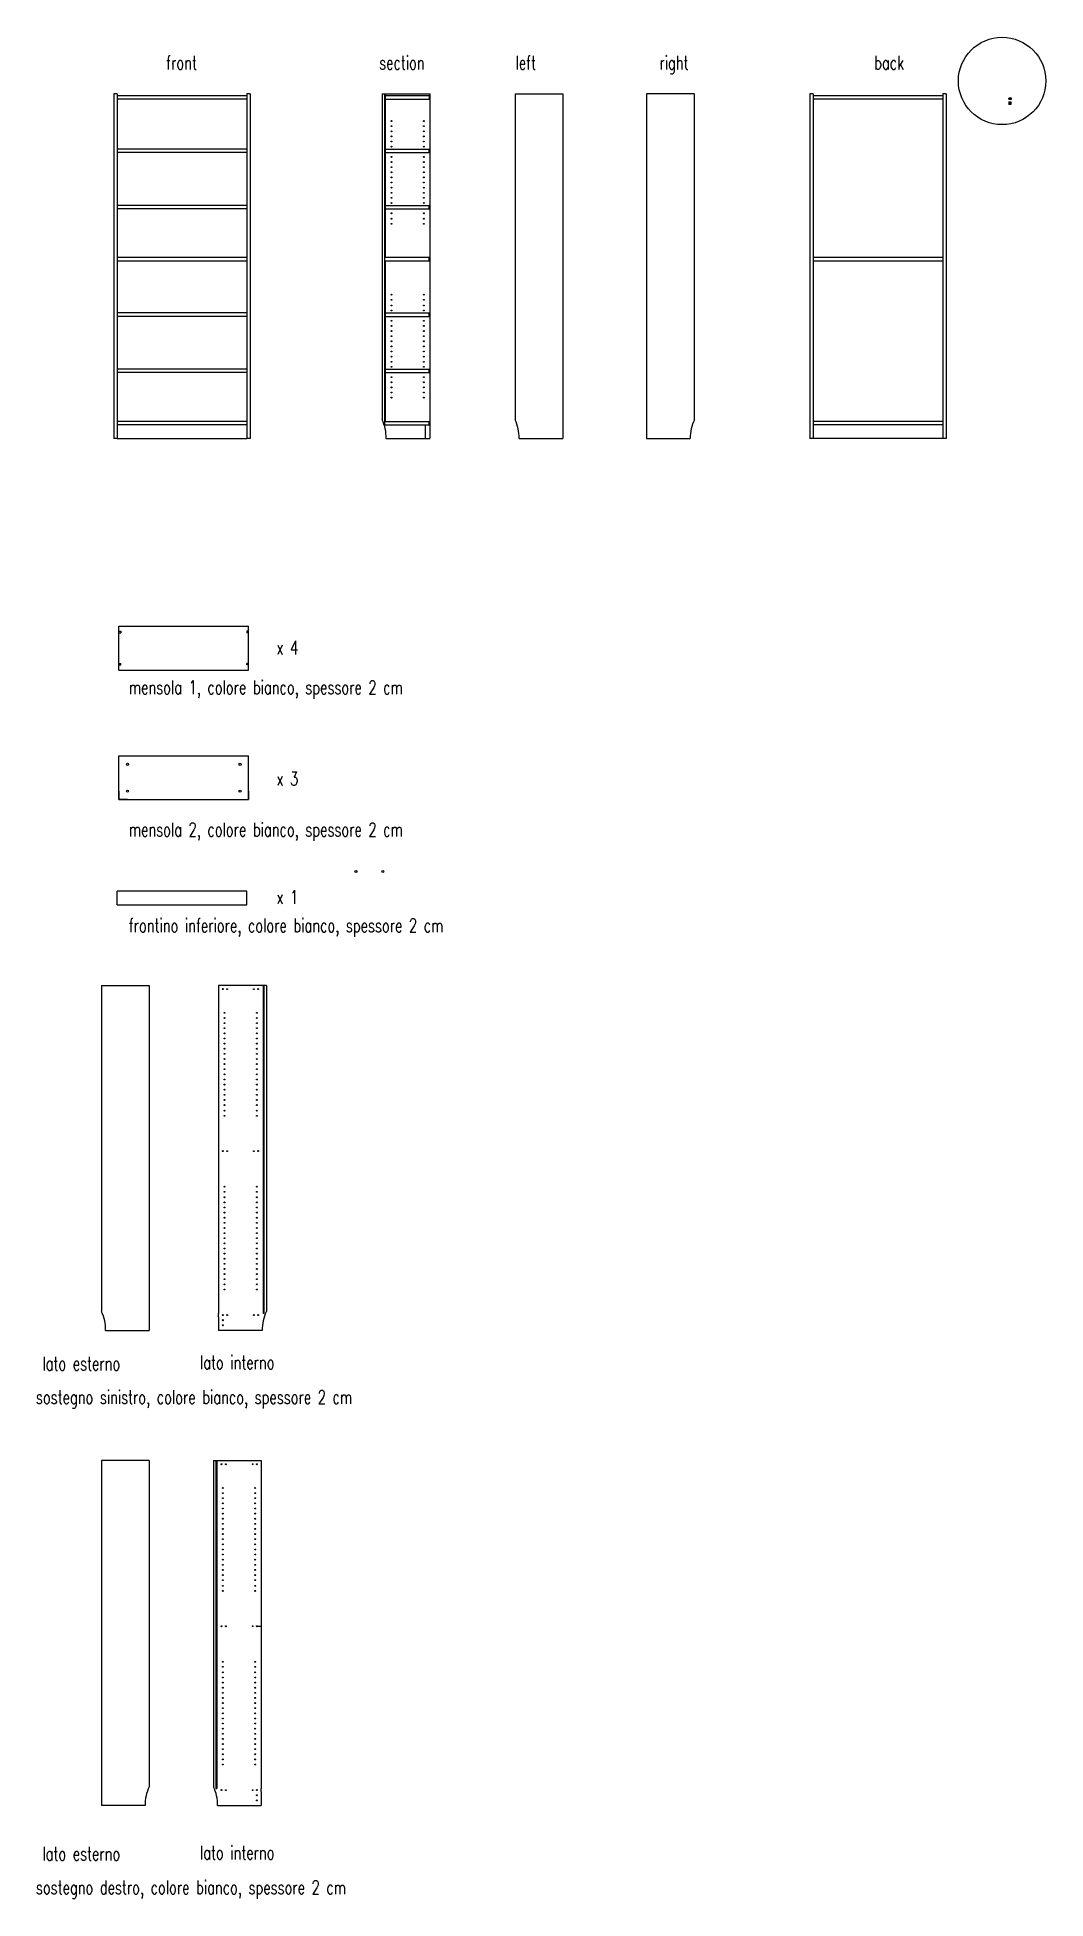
# Model space of a CAD drawing. Header units: inches. Extents: x 280 to 871, y 65 to 1156.
import ezdxf

# ---------------------------------------------------------------- set-up
doc = ezdxf.new("R2010")
doc.units = ezdxf.units.IN
doc.header["$MEASUREMENT"] = 0
doc.linetypes.add('CONTINUA', pattern=[0])
doc.layers.add('PGF-ARREDO', color=73, linetype='Continuous')
doc.layers.add('TESTI', color=8, linetype='Continuous')
doc.styles.add('dim', font='romans.shx', dxfattribs={"width": 0.7})

msp = doc.modelspace()

# ---------------------------------------------------------------- linework, layer by layer
at = {"layer": 'PGF-ARREDO', "color": 7, "linetype": 'CONTINUA', "ltscale": 0.1}
for p, q in [((325, 1122.8), (325, 920.8)), ((327, 1122.8), (325, 1122.8)), ((327, 1122.8), (327, 920.8)), ((327, 1121.8), (403, 1121.8)), ((327, 1119.8), (403, 1119.8)), ((403, 1122.8), (403, 920.8)), ((405, 1122.8), (403, 1122.8)), ((405, 1122.8), (405, 930.8)), ((482.2, 1122.8), (510.2, 1122.8)), ((482.2, 1122.8), (482.2, 931.8)), ((483.7, 1122.8), (483.7, 928.8)), ((484.1, 1122.8), (484.1, 1119.6)), ((484.1, 1121.8), (509.8, 1121.8)), ((484.1, 1119.6), (484.1, 1026.8)), ((484.1, 1119.6), (509.8, 1119.6)), ((509.8, 1121.8), (509.8, 1119.6)), ((510.2, 1122.8), (510.2, 920.8)), ((560.1, 1122.8), (588.1, 1122.8)), ((560.1, 1122.8), (560.1, 931.8)), ((588.1, 1122.8), (588.1, 920.8)), ((665.1, 1122.8), (637.1, 1122.8)), ((637.1, 1122.8), (637.1, 920.8)), ((665.1, 1122.8), (665.1, 931.8)), ((732.8, 1122.8), (732.8, 920.8)), ((734.8, 1122.8), (732.8, 1122.8)), ((734.8, 1122.8), (734.8, 921)), ((734.8, 1121.8), (810.8, 1121.8)), ((734.8, 1119.8), (810.8, 1119.8)), ((810.8, 1122.8), (810.8, 920.8)), ((812.8, 1122.8), (810.8, 1122.8)), ((812.8, 1122.8), (812.8, 930.8)), ((849.4, 1119.7), (849.4, 1120.1)), ((849.4, 1118), (850.7, 1118)), ((849.4, 1118), (849.4, 1116.5)), ((850.7, 1116.5), (849.4, 1116.5)), ((850.1, 1120.2), (849.5, 1120.2)), ((849.5, 1119.7), (850.1, 1119.7)), ((849.5, 1118), (849.5, 1117.2)), ((849.5, 1117.9), (850, 1117.9)), ((850, 1117.3), (849.5, 1117.3)), ((850, 1117.2), (849.5, 1117.2)), ((850, 1117.2), (849.5, 1117.2)), ((849.5, 1117.2), (849.5, 1116.5)), ((850, 1117.1), (849.5, 1117.1)), ((850, 1116.5), (849.5, 1116.5)), ((850, 1117.3), (850, 1117.9)), ((850, 1117.1), (850, 1116.5)), ((850.2, 1120.3), (850.1, 1120.3)), ((850.1, 1119.6), (850.1, 1120.3)), ((850.1, 1119.6), (850.2, 1119.6)), ((850.1, 1117.3), (850.1, 1118)), ((850.1, 1117.4), (850.1, 1116.5)), ((850.1, 1117.2), (850.1, 1116.5)), ((850.2, 1119.6), (850.2, 1120.3)), ((850.9, 1120.2), (850.2, 1120.2)), ((850.2, 1119.7), (850.9, 1119.7)), ((850.3, 1117.6), (850.3, 1117.6)), ((850.5, 1117.4), (850.5, 1116.5)), ((850.7, 1118), (850.7, 1116.5)), ((850.9, 1119.7), (850.9, 1120.1)), ((403, 1090.4), (327, 1090.4)), ((403, 1088.4), (327, 1088.4)), ((484.1, 1090.4), (509.8, 1090.4)), ((484.1, 1088.4), (509.8, 1088.4)), ((509.8, 1088.4), (509.8, 1090.4)), ((403, 1057.4), (327, 1057.4)), ((403, 1055.4), (327, 1055.4)), ((484.1, 1057.4), (509.8, 1057.4)), ((484.1, 1055.4), (509.8, 1055.4)), ((509.8, 1055.4), (509.8, 1057.4)), ((403, 1026.8), (327, 1026.8)), ((509.8, 1026.8), (483.7, 1026.8)), ((509.8, 1024.8), (509.8, 1026.8)), ((810.8, 1026.8), (734.8, 1026.8)), ((403, 1024.8), (327, 1024.8)), ((509.8, 1024.8), (483.7, 1024.8)), ((484.1, 1024.8), (484.1, 930.8)), ((810.8, 1024.8), (734.8, 1024.8)), ((403, 994.4), (327, 994.4)), ((403, 992.4), (327, 992.4)), ((484.1, 994.4), (509.8, 994.4)), ((484.1, 992.4), (509.8, 992.4)), ((509.8, 992.4), (509.8, 994.4)), ((403, 961.5), (327, 961.5)), ((484.1, 961.5), (509.8, 961.5)), ((509.8, 959.5), (509.8, 961.5)), ((403, 959.5), (327, 959.5)), ((484.1, 959.5), (509.8, 959.5)), ((484.1, 959.5), (509.8, 959.5)), ((403, 930.8), (327, 930.8)), ((403, 928.8), (327, 928.8)), ((405, 930.8), (405, 920.8)), ((483.7, 930.8), (509.8, 930.8)), ((483.7, 928.8), (509.8, 928.8)), ((507.7, 920.8), (507.7, 928.8)), ((509.8, 928.8), (509.8, 930.8)), ((810.8, 930.8), (734.8, 930.8)), ((810.8, 928.8), (734.8, 928.8)), ((812.8, 930.8), (812.8, 920.8)), ((327, 920.8), (325, 920.8)), ((327, 920.8), (403, 920.8)), ((405, 920.8), (403, 920.8)), ((484.6, 920.8), (510.2, 920.8)), ((562.5, 920.8), (588.1, 920.8)), ((637.1, 920.8), (662.8, 920.8)), ((812.8, 920.8), (732.8, 920.8)), ((328, 785.2), (328, 810.9)), ((328, 810.9), (404, 810.9)), ((328, 807.9), (329.1, 807.9)), ((328, 807.1), (329.1, 807.1)), ((329.1, 807.9), (329.1, 807.1)), ((402.9, 807.9), (402.9, 807.1)), ((404, 807.9), (402.9, 807.9)), ((404, 807.1), (402.9, 807.1)), ((404, 785.2), (404, 810.9)), ((328, 789), (329.1, 789)), ((328, 788.2), (329.1, 788.2)), ((328, 785.2), (404, 785.2)), ((329.1, 788.2), (329.1, 789)), ((402.9, 788.2), (402.9, 789)), ((404, 789), (402.9, 789)), ((404, 788.2), (402.9, 788.2)), ((404, 785.2), (404, 788.2)), ((328, 709.3), (328, 735)), ((328, 735), (404, 735)), ((328, 730), (328, 735)), ((328, 735), (333, 735)), ((404, 709.3), (404, 735)), ((328, 714.3), (328, 709.3)), ((328, 709.3), (404, 709.3)), ((333, 709.3), (328, 709.3)), ((399, 709.3), (404, 709.3)), ((404, 714.3), (404, 709.3)), ((404, 709.3), (404, 712.3)), ((403, 655.6), (327, 655.6)), ((327, 647.6), (327, 655.6)), ((403, 647.6), (403, 655.6)), ((327, 647.6), (403, 647.6)), ((317.8, 600.4), (345.8, 600.4)), ((317.8, 600.4), (317.8, 409.4)), ((345.8, 600.4), (345.8, 398.4)), ((414.4, 600.4), (386.4, 600.4)), ((386.4, 600.4), (386.4, 408.4)), ((412.5, 600.4), (412.5, 408.4)), ((412.5, 600.4), (412.5, 597.2)), ((412.9, 600.4), (412.9, 408.4)), ((414.4, 600.4), (414.4, 409.4)), ((386.4, 406.4), (386.4, 408.4)), ((386.4, 406.4), (386.4, 398.4)), ((412.9, 408.4), (412.5, 408.4)), ((320.2, 398.4), (345.8, 398.4)), ((412, 398.4), (386.4, 398.4)), ((345.8, 322.1), (317.8, 322.1)), ((317.8, 322.1), (317.8, 120.1)), ((345.8, 322.1), (345.8, 131.1)), ((383.4, 322.1), (411.4, 322.1)), ((383.4, 322.1), (383.4, 131.1)), ((384.9, 322.1), (384.9, 130.1)), ((385.3, 322.1), (385.3, 130.1)), ((385.3, 322.1), (385.3, 318.9)), ((411.4, 322.1), (411.4, 130.1)), ((408.9, 225.1), (411.4, 225.1)), ((343.5, 120.1), (317.8, 120.1)), ((384.9, 130.1), (385.3, 130.1)), ((385.8, 120.1), (411.4, 120.1)), ((411.4, 128.1), (411.4, 130.1)), ((411.4, 128.1), (411.4, 120.1))]:
    msp.add_line(p, q, dxfattribs=at)
for centre, radius in [((845.5, 1130.3), 25.6), ((487.7, 1106.8), 0.25), ((487.7, 1103.8), 0.25), ((506.7, 1106.8), 0.25), ((506.7, 1103.8), 0.25), ((487.7, 1100.8), 0.25), ((487.7, 1097.8), 0.25), ((487.7, 1094.8), 0.25), ((487.7, 1091.8), 0.25), ((506.7, 1100.8), 0.25), ((506.7, 1097.8), 0.25), ((506.7, 1094.8), 0.25), ((506.7, 1091.8), 0.25), ((487.7, 1085.8), 0.25), ((487.7, 1082.8), 0.25), ((487.7, 1079.8), 0.25), ((506.7, 1085.8), 0.25), ((506.7, 1082.8), 0.25), ((506.7, 1079.8), 0.25), ((487.7, 1076.8), 0.25), ((487.7, 1073.8), 0.25), ((487.7, 1070.8), 0.25), ((506.7, 1076.8), 0.25), ((506.7, 1073.8), 0.25), ((506.7, 1070.8), 0.25), ((487.7, 1067.8), 0.25), ((487.7, 1064.8), 0.25), ((487.7, 1061.8), 0.25), ((487.7, 1058.8), 0.25), ((506.7, 1067.8), 0.25), ((506.7, 1064.8), 0.25), ((506.7, 1061.8), 0.25), ((506.7, 1058.8), 0.25), ((487.7, 1052.8), 0.25), ((487.7, 1049.6), 0.25), ((487.7, 1046.6), 0.25), ((506.7, 1052.8), 0.25), ((506.7, 1049.6), 0.25), ((506.7, 1046.6), 0.25), ((487.7, 1005.1), 0.25), ((506.7, 1005.1), 0.25), ((487.7, 1002.1), 0.25), ((487.7, 998.8), 0.25), ((487.7, 995.8), 0.25), ((506.7, 1002.1), 0.25), ((506.7, 998.8), 0.25), ((506.7, 995.8), 0.25), ((487.7, 989.8), 0.25), ((487.7, 986.8), 0.25), ((487.7, 983.8), 0.25), ((506.7, 989.8), 0.25), ((506.7, 986.8), 0.25), ((506.7, 983.8), 0.25), ((487.7, 980.8), 0.25), ((487.7, 977.8), 0.25), ((487.7, 974.8), 0.25), ((487.7, 971.8), 0.25), ((506.7, 980.8), 0.25), ((506.7, 977.8), 0.25), ((506.7, 974.8), 0.25), ((506.7, 971.8), 0.25), ((487.7, 968.8), 0.25), ((487.7, 965.8), 0.25), ((487.7, 962.8), 0.25), ((506.7, 968.8), 0.25), ((506.7, 965.8), 0.25), ((506.7, 962.8), 0.25), ((487.7, 956.8), 0.25), ((487.7, 953.8), 0.25), ((487.7, 950.8), 0.25), ((506.7, 956.8), 0.25), ((506.7, 953.8), 0.25), ((506.7, 950.8), 0.25), ((487.7, 947.8), 0.25), ((487.7, 944.8), 0.25), ((506.7, 947.8), 0.25), ((506.7, 944.8), 0.25), ((333, 730), 0.6), ((399, 730), 0.6), ((333, 714.3), 0.6), ((399, 714.3), 0.6), ((466.9, 667.2), 0.6), ((482.6, 667.2), 0.6), ((388.9, 598.3), 0.3), ((391.4, 598.3), 0.25), ((407.1, 598.3), 0.25), ((409.6, 598.3), 0.3), ((389.9, 584.4), 0.25), ((389.9, 581.4), 0.25), ((389.9, 578.4), 0.25), ((408.9, 584.4), 0.25), ((408.9, 581.4), 0.25), ((408.9, 578.4), 0.25), ((389.9, 575.4), 0.25), ((389.9, 572.4), 0.25), ((389.9, 569.4), 0.25), ((408.9, 575.4), 0.25), ((408.9, 572.4), 0.25), ((408.9, 569.4), 0.25), ((389.9, 566.4), 0.25), ((389.9, 563.4), 0.25), ((389.9, 560.4), 0.25), ((389.9, 557.4), 0.25), ((408.9, 566.4), 0.25), ((408.9, 563.4), 0.25), ((408.9, 560.4), 0.25), ((408.9, 557.4), 0.25), ((389.9, 554.4), 0.25), ((389.9, 551.4), 0.25), ((389.9, 548.4), 0.25), ((389.9, 545.4), 0.25), ((408.9, 554.4), 0.25), ((408.9, 551.4), 0.25), ((408.9, 548.4), 0.25), ((408.9, 545.4), 0.25), ((389.9, 542.4), 0.25), ((389.9, 539.4), 0.25), ((389.9, 536.4), 0.25), ((408.9, 542.4), 0.25), ((408.9, 539.4), 0.25), ((408.9, 536.4), 0.25), ((389.9, 533.4), 0.25), ((389.9, 530.4), 0.25), ((389.9, 527.1), 0.25), ((389.9, 524.1), 0.25), ((408.9, 533.4), 0.25), ((408.9, 530.4), 0.25), ((408.9, 527.1), 0.25), ((408.9, 524.1), 0.25), ((388.9, 503.4), 0.3), ((391.4, 503.4), 0.25), ((407.1, 503.4), 0.25), ((409.6, 503.4), 0.3), ((389.9, 482.6), 0.25), ((389.9, 479.6), 0.25), ((408.9, 482.6), 0.25), ((408.9, 479.6), 0.25), ((389.9, 476.4), 0.25), ((389.9, 473.4), 0.25), ((389.9, 470.4), 0.25), ((408.9, 476.4), 0.25), ((408.9, 473.4), 0.25), ((408.9, 470.4), 0.25), ((389.9, 467.4), 0.25), ((389.9, 464.4), 0.25), ((389.9, 461.4), 0.25), ((389.9, 458.4), 0.25), ((408.9, 467.4), 0.25), ((408.9, 464.4), 0.25), ((408.9, 461.4), 0.25), ((408.9, 458.4), 0.25), ((389.9, 455.4), 0.25), ((389.9, 452.4), 0.25), ((389.9, 449.4), 0.25), ((408.9, 455.4), 0.25), ((408.9, 452.4), 0.25), ((408.9, 449.4), 0.25), ((389.9, 446.4), 0.25), ((389.9, 443.4), 0.25), ((389.9, 440.4), 0.25), ((389.9, 437.4), 0.25), ((408.9, 446.4), 0.25), ((408.9, 443.4), 0.25), ((408.9, 440.4), 0.25), ((408.9, 437.4), 0.25), ((389.9, 434.4), 0.25), ((389.9, 431.4), 0.25), ((389.9, 428.4), 0.25), ((389.9, 425.4), 0.25), ((408.9, 434.4), 0.25), ((408.9, 431.4), 0.25), ((408.9, 428.4), 0.25), ((408.9, 425.4), 0.25), ((389.9, 422.4), 0.25), ((408.9, 422.4), 0.25), ((388.9, 407.4), 0.3), ((388.9, 404.4), 0.3), ((391.4, 407.4), 0.25), ((407.1, 407.4), 0.25), ((409.6, 407.4), 0.3), ((388.9, 401.4), 0.3), ((388.2, 320), 0.3), ((390.7, 320), 0.25), ((406.4, 320), 0.25), ((408.9, 320), 0.3), ((388.9, 306.1), 0.25), ((407.9, 306.1), 0.25), ((388.9, 303.1), 0.25), ((388.9, 300.1), 0.25), ((388.9, 297.1), 0.25), ((407.9, 303.1), 0.25), ((407.9, 300.1), 0.25), ((407.9, 297.1), 0.25), ((388.9, 294.1), 0.25), ((388.9, 291.1), 0.25), ((388.9, 288.1), 0.25), ((388.9, 285.1), 0.25), ((407.9, 294.1), 0.25), ((407.9, 291.1), 0.25), ((407.9, 288.1), 0.25), ((407.9, 285.1), 0.25), ((388.9, 282.1), 0.25), ((388.9, 279.1), 0.25), ((388.9, 276.1), 0.25), ((388.9, 273.1), 0.25), ((407.9, 282.1), 0.25), ((407.9, 279.1), 0.25), ((407.9, 276.1), 0.25), ((407.9, 273.1), 0.25), ((388.9, 270.1), 0.25), ((388.9, 267.1), 0.25), ((388.9, 264.1), 0.25), ((407.9, 270.1), 0.25), ((407.9, 267.1), 0.25), ((407.9, 264.1), 0.25), ((388.9, 261.1), 0.25), ((388.9, 258.1), 0.25), ((388.9, 255.1), 0.25), ((388.9, 252.1), 0.25), ((407.9, 261.1), 0.25), ((407.9, 258.1), 0.25), ((407.9, 255.1), 0.25), ((407.9, 252.1), 0.25), ((388.9, 248.8), 0.25), ((388.9, 245.8), 0.25), ((407.9, 248.8), 0.25), ((407.9, 245.8), 0.25), ((388.2, 225.1), 0.3), ((390.7, 225.1), 0.25), ((406.4, 225.1), 0.25), ((408.9, 225.1), 0.3), ((388.9, 204.3), 0.25), ((388.9, 201.3), 0.25), ((388.9, 198.1), 0.25), ((407.9, 204.3), 0.25), ((407.9, 201.3), 0.25), ((407.9, 198.1), 0.25), ((388.9, 195.1), 0.25), ((388.9, 192.1), 0.25), ((388.9, 189.1), 0.25), ((388.9, 186.1), 0.25), ((407.9, 195.1), 0.25), ((407.9, 192.1), 0.25), ((407.9, 189.1), 0.25), ((407.9, 186.1), 0.25), ((388.9, 183.1), 0.25), ((388.9, 180.1), 0.25), ((388.9, 177.1), 0.25), ((407.9, 183.1), 0.25), ((407.9, 180.1), 0.25), ((407.9, 177.1), 0.25), ((388.9, 174.1), 0.25), ((388.9, 171.1), 0.25), ((388.9, 168.1), 0.25), ((388.9, 165.1), 0.25), ((407.9, 174.1), 0.25), ((407.9, 171.1), 0.25), ((407.9, 168.1), 0.25), ((407.9, 165.1), 0.25), ((388.9, 162.1), 0.25), ((388.9, 159.1), 0.25), ((388.9, 156.1), 0.25), ((388.9, 153.1), 0.25), ((407.9, 162.1), 0.25), ((407.9, 159.1), 0.25), ((407.9, 156.1), 0.25), ((407.9, 153.1), 0.25), ((388.9, 150.1), 0.25), ((388.9, 147.1), 0.25), ((388.9, 144.1), 0.25), ((407.9, 150.1), 0.25), ((407.9, 147.1), 0.25), ((407.9, 144.1), 0.25), ((388.2, 129.1), 0.3), ((390.7, 129.1), 0.25), ((406.4, 129.1), 0.25), ((408.9, 129.1), 0.3), ((408.9, 126.1), 0.3), ((408.9, 123.1), 0.3)]:
    msp.add_circle(centre, radius, dxfattribs=at)
for centre, radius, start, end in [((849.5, 1120.1), 0.05, 90, 180), ((849.5, 1119.7), 0.05, 180, 270), ((850, 1117.3), 0.02, 270, 0), ((850, 1117.3), 0.02, 270, 0), ((850, 1117.2), 0.02, 0, 90), ((850, 1117.1), 0.02, 0, 90), ((850.3, 1117.4), 0.2, 90, 180), ((850.3, 1117.4), 0.2, 0, 90), ((850.9, 1120.1), 0.05, 0, 90), ((850.9, 1119.7), 0.05, 270, 0), ((461.3, 921.6), 23.3, 358.2028, 26.1464), ((539.2, 921.6), 23.3, 358.2028, 26.1464), ((686.1, 921.6), 23.3, 153.8536, 181.7972), ((296.9, 399.1), 23.3, 358.2028, 26.1464), ((435.3, 399.1), 23.3, 153.8536, 181.7972), ((366.7, 120.8), 23.3, 153.8536, 181.7972), ((362.5, 120.8), 23.3, 358.2028, 26.1464)]:
    msp.add_arc(centre, radius, start, end, dxfattribs=at)

# ---------------------------------------------------------------- texts
at = {"color": 2, "style": 'dim', "width": 0.7}
for s, p in [('x 4', (420.4, 794.4)), ('mensola 1, colore bianco, spessore 2 cm', (333.8, 771.1)), ('x 3', (420.4, 717.6)), ('mensola 2, colore bianco, spessore 2 cm', (333.8, 687.8)), ('x 1', (420.4, 648.2)), ('frontino inferiore, colore bianco, spessore 2 cm', (333.8, 631.6)), ('lato esterno', (283.2, 375)), ('lato interno', (375.5, 375.7)), ('sostegno sinistro, colore bianco, spessore 2 cm', (279.4, 355.3)), ('lato esterno', (283.2, 87.9)), ('lato interno', (375.5, 88.5)), ('sostegno destro, colore bianco, spessore 2 cm', (279.4, 68.1))]:
    msp.add_text(s, height=8, dxfattribs=at).set_placement(p)
at = {"layer": 'TESTI', "color": 2, "style": 'dim', "width": 0.7}
for s, p in [('section', (480.5, 1137)), ('right', (644.7, 1137)), ('front', (355.7, 1137)), ('left', (560.4, 1137)), ('back', (770.5, 1137))]:
    msp.add_text(s, height=8, dxfattribs=at).set_placement(p)

doc.saveas('drawing.dxf')
